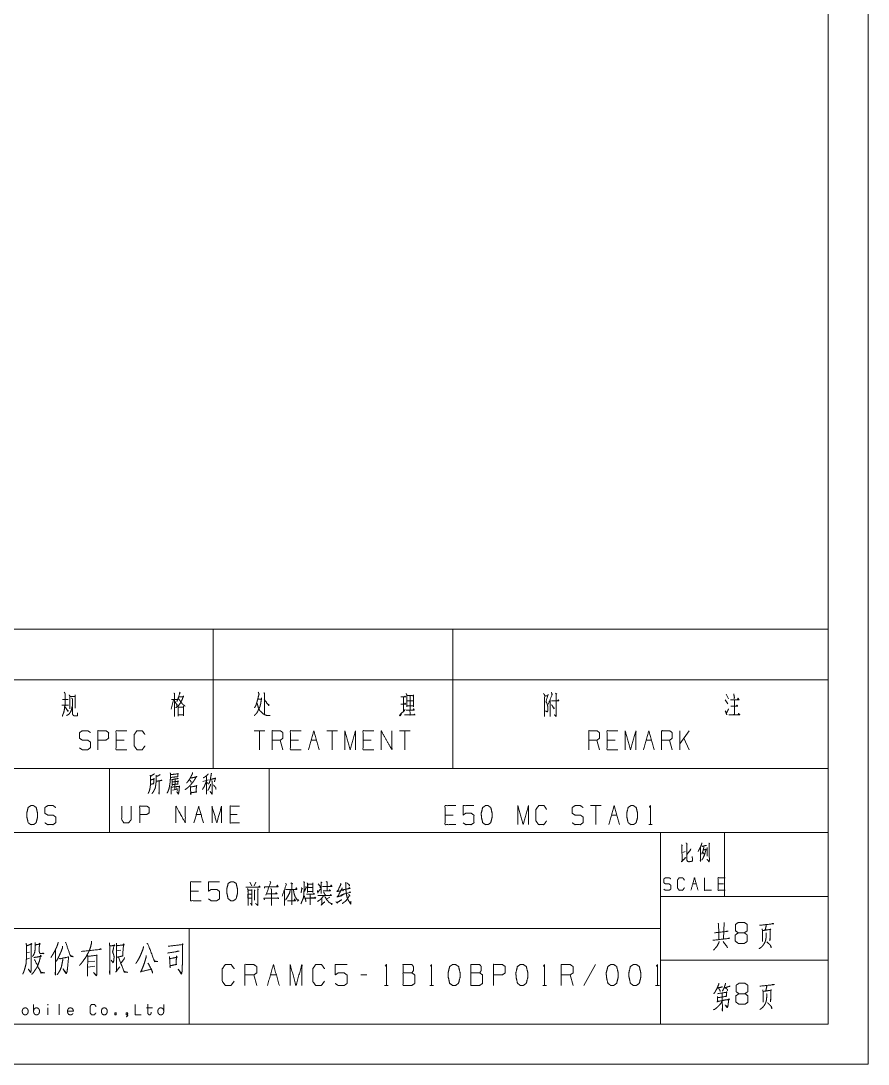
# Model space of a CAD drawing. Header units: millimetres. Extents: x 0 to 420, y 0 to 297.
# Drawn here: x 313.9 to 420, y 0 to 130.6 of the extents above; entities that cross this region are included whole.
import ezdxf

# ---------------------------------------------------------------- set-up
doc = ezdxf.new("R2010")
doc.units = ezdxf.units.MM
doc.layers.add('101', color=7, linetype='Continuous', true_color=0xffffff)

msp = doc.modelspace()

# ---------------------------------------------------------------- linework, layer by layer
at = {"layer": '101', "color": 133, "linetype": 'Continuous', "lineweight": 18}
for p, q in [((420, 0), (420, 297)), ((415, 5), (415, 292)), ((235, 37), (415, 37)), ((325, 37), (325, 29)), ((345, 37), (345, 29)), ((235, 29), (415, 29)), ((394, 29), (394, 5)), ((402, 29), (402, 21)), ((394, 21), (415, 21)), ((285, 17), (394, 17)), ((335, 17), (335, 5)), ((394, 13), (415, 13)), ((25, 5), (415, 5)), ((235, 5), (415, 5)), ((0, 0), (420, 0))]:
    msp.add_line(p, q, dxfattribs=at)
at = {"layer": '101', "color": 72, "linetype": 'Continuous', "lineweight": 18}
for p, q in [((313, 54.46), (338, 54.46)), ((338, 54.46), (368, 54.46)), ((338, 54.46), (338, 48.11)), ((368, 54.46), (415, 54.46)), ((368, 54.46), (368, 48.11)), ((415, 54.46), (415, 48.11)), ((313, 48.11), (338, 48.11)), ((338, 48.11), (368, 48.11)), ((338, 48.11), (338, 37)), ((368, 48.11), (415, 48.11)), ((368, 48.11), (368, 37)), ((415, 48.11), (415, 37)), ((320.1, 46.03), (320.7, 46.03)), ((320.7, 46.25), (320.7, 44.55)), ((361.81, 45.95), (361.81, 44.13)), ((379.52, 46.1), (379.87, 46.1)), ((380.84, 46.45), (381.02, 46.3)), ((402.21, 46.3), (402.51, 45.75)), ((319.06, 44.95), (319.87, 44.95)), ((319.15, 45.65), (319.82, 45.65)), ((333.02, 45.6), (332.74, 44.45)), ((343.6, 45.68), (344.03, 45.68)), ((362.25, 45.48), (363.03, 45.48)), ((380.17, 45.6), (380.17, 43.53)), ((402.12, 45.6), (402.42, 45.12)), ((326.85, 40.56), (325.84, 40.56)), ((344.45, 41.74), (343.11, 41.74)), ((343.78, 41.74), (343.78, 39.36)), ((346.73, 39.36), (346.39, 40.56)), ((348.67, 40.56), (347.66, 40.56)), ((350.27, 40.56), (350.94, 40.56)), ((353.56, 41.74), (352.21, 41.74)), ((352.88, 41.74), (352.88, 39.36)), ((357.77, 40.56), (356.76, 40.56)), ((362.66, 41.74), (361.32, 41.74)), ((361.99, 41.74), (361.99, 39.36)), ((386.37, 39.36), (386.04, 40.56)), ((388.31, 40.56), (387.31, 40.56)), ((392.19, 40.56), (392.87, 40.56)), ((395.48, 39.36), (395.14, 40.56)), ((397.58, 41.74), (396.41, 40.09)), ((396.41, 39.36), (396.41, 41.74)), ((397.58, 39.36), (396.91, 40.79)), ((313, 37), (338, 37)), ((338, 37), (368, 37)), ((368, 37), (415, 37)), ((333.22, 35.67), (333.2, 34.36)), ((336.72, 35.38), (337.43, 35.58)), ((332.92, 34.28), (333.47, 34.43)), ((386.58, 32.36), (385.24, 32.36)), ((385.91, 32.36), (385.91, 29.98)), ((335.89, 31.26), (336.48, 31.26)), ((341.01, 31.26), (340.12, 31.26)), ((368.03, 31.18), (367.03, 31.18)), ((387.85, 31.18), (388.52, 31.18)), ((392.53, 29.98), (392.95, 29.98)), ((396.78, 26.5), (397.1, 26.62)), ((342.57, 22.78), (342.82, 22.33)), ((343.33, 22.78), (343.12, 22.33)), ((398.04, 22.56), (398.48, 22.56)), ((401.88, 22.56), (401.21, 22.56)), ((336.16, 21.66), (335.16, 21.66)), ((346.91, 21.73), (346.91, 19.88)), ((352.59, 20.91), (352.22, 20.68)), ((342.66, 20.16), (342.83, 19.88)), ((346.17, 20.71), (346.08, 20.88)), ((348.17, 20.66), (348.08, 20.46)), ((401.97, 17.74), (401.89, 15.67)), ((323.85, 14.45), (323.66, 14.35)), ((315.02, 14.01), (314.63, 13.94)), ((315, 13.25), (314.63, 13.14)), ((326.44, 14.25), (325.93, 14.18)), ((323.17, 12.9), (322.32, 12.8)), ((322.32, 12.14), (323.17, 12.25)), ((385.88, 12.47), (384.4, 9.85)), ((343.45, 9.85), (343.08, 11.17)), ((345.17, 11.17), (345.91, 11.17)), ((357.23, 11.17), (356.49, 11.17)), ((383.06, 9.85), (382.68, 11.17)), ((359.45, 9.85), (359.92, 9.85)), ((365.11, 9.85), (365.58, 9.85)), ((379.25, 9.85), (379.72, 9.85)), ((393.39, 9.85), (393.86, 9.85)), ((315.51, 6.52), (315.51, 7.48)), ((317.3, 7.04), (317.3, 6.17)), ((318.71, 7.5), (318.71, 6.17)), ((329.66, 7.04), (330.39, 7.04))]:
    msp.add_line(p, q, dxfattribs=at)
for points, knots in [([(319.36, 46.55), (319.48, 46.35), (319.48, 45), (319.39, 44.7), (319.36, 44.38), (319.29, 44.03), (319.2, 43.83), (319.11, 43.55)], [0, 0, 0.076125, 0.513098, 0.614331, 0.720148, 0.835726, 0.906504, 1, 1]), ([(320.26, 45.83), (320.38, 45.73), (320.38, 44.85), (320.3, 44.6), (320.26, 44.38), (320.19, 44.2), (320.05, 43.95), (319.91, 43.78), (319.62, 43.63)], [0, 0, 0.062435, 0.405831, 0.509895, 0.599279, 0.673351, 0.786072, 0.874364, 1, 1]), ([(319.96, 46.25), (320.05, 46.1), (320.05, 44.5)], [0, 0, 0.098129, 1, 1]), ([(333.09, 46.45), (333.19, 46.35), (333.14, 46.43), (333.14, 43.53), (333.14, 45.65), (332.79, 45.65), (333.44, 45.65)], [0, 0, 0.023247, 0.037896, 0.500409, 0.839319, 0.895699, 1, 1]), ([(333.71, 46), (334.26, 46), (334.27, 46.1), (334.11, 45.62), (333.88, 45.18), (333.62, 44.85), (333.3, 44.6)], [0, 0, 0.220966, 0.26192, 0.463932, 0.667691, 0.836831, 1, 1]), ([(333.78, 46.58), (333.88, 46.43), (333.81, 46.45), (333.46, 45.37)], [0, 0, 0.132126, 0.186059, 1, 1]), ([(333.64, 45.78), (333.81, 45.55), (334.01, 45.25), (334.18, 45.05), (334.5, 44.8)], [0, 0, 0.21756, 0.48939, 0.692342, 1, 1]), ([(344.06, 45.85), (343.95, 45.12), (343.88, 44.9), (343.85, 44.73), (343.74, 44.55), (343.65, 44.35), (343.6, 44.2), (343.48, 44), (343.37, 43.85), (343.14, 43.63)], [0, 0, 0.296653, 0.392139, 0.46442, 0.547269, 0.635793, 0.700209, 0.795421, 0.869798, 1, 1]), ([(343.65, 46.55), (343.74, 46.33), (343.65, 46), (343.62, 45.83), (343.55, 45.6), (343.48, 45.35), (343.41, 45.12), (343.35, 44.93), (343.27, 44.77), (343.16, 44.6)], [0, 0, 0.116541, 0.278918, 0.364993, 0.478696, 0.603951, 0.71766, 0.817412, 0.901346, 1, 1]), ([(344.36, 46.53), (344.43, 46.35), (344.43, 43.83)], [0, 0, 0.06955, 1, 1]), ([(361.49, 45.98), (362.1, 45.98), (362.02, 46.08), (361.99, 45.95)], [0, 0, 0.704243, 0.847777, 1, 1]), ([(362.17, 46.38), (362.25, 46.22), (362.25, 44.73), (362.25, 44.85), (363.07, 44.85), (363.07, 44.73), (363.07, 46.22), (363.07, 46.13), (362.25, 46.13), (362.64, 46.13), (362.64, 43.73), (361.94, 43.73), (363.28, 43.73), (363.19, 43.78), (363.17, 43.83), (363.07, 43.67)], [0, 0, 0.016856, 0.162098, 0.174201, 0.252928, 0.265031, 0.410272, 0.419955, 0.498682, 0.536334, 0.76872, 0.837175, 0.967244, 0.977077, 0.982211, 1, 1]), ([(379.34, 46.38), (379.5, 46.22), (379.5, 43.53)], [0, 0, 0.074914, 1, 1]), ([(379.94, 46.33), (379.66, 45.37), (379.77, 45.2), (379.84, 45.02), (379.91, 44.68), (379.91, 44.25), (379.84, 44.1), (379.59, 44.23)], [0, 0, 0.379822, 0.458229, 0.530553, 0.667378, 0.830233, 0.893776, 1, 1]), ([(380.33, 46.53), (380.44, 46.3), (379.96, 45.08)], [0, 0, 0.159107, 1, 1]), ([(380.95, 46.35), (380.95, 43.53), (380.68, 43.75)], [0, 0, 0.890401, 1, 1]), ([(402.78, 45.62), (403.84, 45.62), (403.71, 45.83), (403.66, 45.65)], [0, 0, 0.717261, 0.876328, 1, 1]), ([(403.17, 46.35), (403.26, 45.87), (403.27, 45.98), (403.22, 45.75)], [0, 0, 0.592181, 0.716658, 1, 1]), ([(319.47, 44.7), (319.82, 44.18), (319.87, 44.23), (319.73, 44.33)], [0, 0, 0.720064, 0.802978, 1, 1]), ([(320.4, 44.7), (320.4, 43.78), (320.49, 43.65), (320.63, 43.6), (320.99, 43.6), (320.99, 43.98)], [0, 0, 0.472764, 0.551003, 0.627661, 0.808338, 1, 1]), ([(333.18, 45.43), (333.48, 44.95), (333.48, 45.02), (333.44, 44.83)], [0, 0, 0.668993, 0.75826, 1, 1]), ([(333.62, 44.8), (333.62, 43.55), (333.62, 43.73), (334.26, 43.73), (334.26, 43.6), (334.26, 44.8), (334.26, 44.68), (333.69, 44.68)], [0, 0, 0.306605, 0.34953, 0.505604, 0.536265, 0.830605, 0.861265, 1, 1]), ([(343.48, 45.2), (343.55, 45.02), (343.6, 44.83), (343.64, 44.65), (343.81, 44.3), (343.9, 44.2), (344.15, 43.95), (344.29, 43.83), (344.47, 43.73), (344.71, 43.65), (344.94, 43.65), (345.12, 43.63)], [0, 0, 0.075192, 0.15762, 0.228747, 0.384949, 0.438119, 0.578251, 0.653441, 0.734337, 0.837345, 0.928883, 1, 1]), ([(344.4, 45.65), (344.98, 44.85), (344.98, 45.08)], [0, 0, 0.814824, 1, 1]), ([(361.48, 45.05), (362.1, 45.05), (362.02, 45.2), (361.99, 45.08)], [0, 0, 0.676561, 0.857934, 1, 1]), ([(362.17, 44.3), (363.17, 44.3), (363.1, 44.48), (363.03, 44.33)], [0, 0, 0.739673, 0.878255, 1, 1]), ([(380.35, 45.48), (381.27, 45.48), (381.2, 45.62), (381.14, 45.5)], [0, 0, 0.752923, 0.888763, 1, 1]), ([(380.37, 45), (380.68, 44.48), (380.7, 44.58), (380.61, 44.6)], [0, 0, 0.760418, 0.886215, 1, 1]), ([(402.12, 44.23), (402.3, 43.73), (402.27, 43.95), (402.53, 44.48)], [0, 0, 0.39393, 0.563113, 1, 1]), ([(403.26, 45.6), (403.26, 43.75), (402.55, 43.75), (403.94, 43.75), (403.8, 43.9), (403.71, 43.75)], [0, 0, 0.426906, 0.590047, 0.912256, 0.959823, 1, 1]), ([(402.8, 44.8), (403.68, 44.8), (403.59, 44.95), (403.5, 44.83)], [0, 0, 0.729813, 0.873574, 1, 1]), ([(361.57, 43.85), (361.41, 43.6), (361.34, 43.67), (362.02, 44.38)], [0, 0, 0.214427, 0.289033, 1, 1]), ([(321.27, 39.59), (321.6, 39.36), (322.29, 39.36), (322.63, 39.61), (322.63, 40.31), (322.29, 40.56), (321.62, 40.56), (321.27, 40.79), (321.27, 41.51), (321.62, 41.74), (322.29, 41.74), (322.63, 41.51)], [0, 0, 0.068037, 0.184055, 0.25452, 0.372335, 0.4428, 0.555844, 0.626371, 0.748393, 0.81892, 0.931964, 1, 1]), ([(323.56, 39.36), (323.56, 41.74), (324.57, 41.74), (324.91, 41.51), (324.91, 40.79), (324.55, 40.56), (323.56, 40.56)], [0, 0, 0.401147, 0.571311, 0.639588, 0.762044, 0.832821, 1, 1]), ([(327.18, 39.36), (325.84, 39.36), (325.84, 41.74), (327.18, 41.74)], [0, 0, 0.26539, 0.73461, 1, 1]), ([(329.44, 39.84), (329.11, 39.36), (328.45, 39.36), (328.12, 39.84), (328.12, 41.26), (328.45, 41.74), (329.12, 41.74), (329.46, 41.26)], [0, 0, 0.114568, 0.243366, 0.357936, 0.638584, 0.753154, 0.885433, 1, 1]), ([(345.38, 39.36), (345.38, 41.74), (346.39, 41.74), (346.73, 41.51), (346.73, 40.79), (346.39, 40.56), (345.38, 40.56)], [0, 0, 0.400951, 0.571036, 0.639278, 0.761673, 0.829915, 1, 1]), ([(349, 39.36), (347.66, 39.36), (347.66, 41.74), (349, 41.74)], [0, 0, 0.26539, 0.73461, 1, 1]), ([(349.94, 39.36), (350.61, 41.74), (351.28, 39.36)], [0, 0, 0.499999, 1, 1]), ([(354.49, 39.36), (354.49, 41.74), (355.16, 39.36), (355.83, 41.74), (355.83, 39.36)], [0, 0, 0.245192, 0.500001, 0.754808, 1, 1]), ([(358.11, 39.36), (356.76, 39.36), (356.76, 41.74), (358.11, 41.74)], [0, 0, 0.26539, 0.73461, 1, 1]), ([(359.04, 39.36), (359.04, 41.74), (360.38, 39.36), (360.38, 41.74)], [0, 0, 0.317574, 0.682426, 1, 1]), ([(385.03, 39.36), (385.03, 41.74), (386.04, 41.74), (386.37, 41.51), (386.37, 40.79), (386.04, 40.56), (385.03, 40.56)], [0, 0, 0.400952, 0.571031, 0.639278, 0.761674, 0.829922, 1, 1]), ([(388.65, 39.36), (387.31, 39.36), (387.31, 41.74), (388.65, 41.74)], [0, 0, 0.26539, 0.73461, 1, 1]), ([(389.58, 39.36), (389.58, 41.74), (390.25, 39.36), (390.93, 41.74), (390.93, 39.36)], [0, 0, 0.245192, 0.499999, 0.754808, 1, 1]), ([(394.14, 39.36), (394.14, 41.74), (395.14, 41.74), (395.48, 41.51), (395.48, 40.79), (395.14, 40.56), (394.14, 40.56)], [0, 0, 0.400951, 0.571036, 0.639278, 0.761673, 0.829915, 1, 1]), ([(330.63, 36.35), (330.57, 36.31), (330.14, 36.02), (330.11, 36.2), (330.16, 36.02), (330.16, 35.45), (330.14, 35.09), (330.13, 34.85), (330.1, 34.61), (330.05, 34.39), (329.99, 34.16), (329.91, 34.01), (329.85, 33.88)], [0, 0, 0.024363, 0.186803, 0.243942, 0.302154, 0.485024, 0.597668, 0.675195, 0.753199, 0.825098, 0.89819, 0.953346, 1, 1]), ([(330.19, 35.03), (330.22, 35.05), (330.58, 35.11), (330.54, 35.09), (330.58, 35.78), (330.61, 35.69), (330.18, 35.58)], [0, 0, 0.022681, 0.239273, 0.269981, 0.676983, 0.732557, 1, 1]), ([(331.36, 36.26), (331.11, 36.09), (330.88, 36.02), (330.85, 36.2), (330.88, 35.93), (330.86, 35.67), (330.85, 35.38), (330.83, 35.14), (330.8, 34.92), (330.77, 34.67), (330.72, 34.5), (330.64, 34.36), (330.57, 34.21), (330.49, 34.08), (330.41, 33.97), (330.33, 33.88)], [0, 0, 0.096319, 0.172937, 0.229415, 0.313416, 0.396985, 0.487495, 0.564125, 0.634336, 0.711437, 0.768975, 0.817388, 0.871906, 0.920319, 0.962889, 1, 1]), ([(330.86, 35.4), (331.57, 35.53), (331.52, 35.56), (331.44, 35.51)], [0, 0, 0.834819, 0.895271, 1, 1]), ([(331.22, 35.45), (331.22, 33.81), (331.21, 33.92), (331.22, 34.1)], [0, 0, 0.849783, 0.907772, 1, 1]), ([(332.63, 36.46), (332.64, 36.26), (332.64, 35.91), (332.63, 35.58), (332.61, 35.36), (332.58, 35.07), (332.53, 34.83), (332.49, 34.56), (332.42, 34.36), (332.35, 34.16), (332.22, 33.92)], [0, 0, 0.076503, 0.212087, 0.33934, 0.424292, 0.535105, 0.630037, 0.733301, 0.813245, 0.895183, 1, 1]), ([(332.67, 36.24), (333.64, 36.35), (333.59, 36.39), (333.55, 36), (333.63, 36), (332.66, 35.89)], [0, 0, 0.39108, 0.416924, 0.577585, 0.60892, 1, 1]), ([(333.63, 35.8), (333.58, 35.75), (333.19, 35.69), (332.97, 35.64), (332.77, 35.6)], [0, 0, 0.07226, 0.516589, 0.766867, 1, 1]), ([(332.85, 35.49), (332.86, 35.34), (332.89, 34.89), (332.88, 35), (333.61, 35.07), (333.55, 35.07), (333.59, 35.47), (333.63, 35.4), (332.86, 35.34)], [0, 0, 0.056492, 0.217482, 0.258029, 0.525926, 0.548635, 0.694164, 0.720796, 1, 1]), ([(335.2, 35.84), (335.25, 35.82), (335.95, 35.98), (335.9, 36.02), (335.78, 35.8), (335.64, 35.56), (335.5, 35.36), (335.34, 35.16), (335.17, 34.96), (334.98, 34.76), (334.78, 34.58), (334.62, 34.47), (334.5, 34.36)], [0, 0, 0.017093, 0.254607, 0.275864, 0.359629, 0.452278, 0.53264, 0.616084, 0.70281, 0.792986, 0.881828, 0.944963, 1, 1]), ([(335.42, 36.53), (335.4, 36.37), (335.22, 36.02), (335.11, 35.8), (334.98, 35.6), (334.83, 35.38), (334.67, 35.22)], [0, 0, 0.101774, 0.363754, 0.525154, 0.678922, 0.85608, 1, 1]), ([(335.03, 35.6), (335.06, 35.58), (335.23, 35.38), (335.25, 35.27), (335.19, 35.42)], [0, 0, 0.066028, 0.519581, 0.712132, 1, 1]), ([(337.15, 35.47), (337.06, 35.18), (336.95, 34.94), (336.86, 34.69), (336.76, 34.56), (336.65, 34.39)], [0, 0, 0.251918, 0.474135, 0.691326, 0.826694, 1, 1]), ([(337.37, 36.35), (337.34, 36.26), (337.14, 36.09), (336.92, 35.93), (336.73, 35.84)], [0, 0, 0.111856, 0.433088, 0.752703, 1, 1]), ([(337.15, 36.02), (337.17, 34.28), (337.18, 33.79), (337.15, 33.88), (337.17, 34.08)], [0, 0, 0.691283, 0.883884, 0.921006, 1, 1]), ([(337.17, 35.31), (337.37, 35.14), (337.42, 35.05)], [0, 0, 0.729109, 1, 1]), ([(337.78, 36.44), (337.76, 36.33), (337.68, 35.87), (337.62, 35.56), (337.51, 35.18)], [0, 0, 0.086565, 0.451629, 0.696477, 1, 1]), ([(337.81, 35.49), (337.89, 35.38), (337.85, 35.4), (337.87, 34.23), (337.87, 33.94), (337.85, 33.79), (337.61, 34.14), (337.85, 33.83)], [0, 0, 0.051678, 0.066298, 0.513635, 0.623349, 0.682727, 0.848098, 1, 1]), ([(337.65, 35.64), (338.35, 35.8), (338.29, 35.82), (338.15, 35.34)], [0, 0, 0.557066, 0.608364, 1, 1]), ([(332.72, 34.85), (332.74, 34.65), (332.75, 34.14), (332.74, 33.81), (332.72, 33.9), (332.75, 34.12)], [0, 0, 0.147471, 0.523364, 0.768667, 0.835021, 1, 1]), ([(332.75, 34.67), (333.81, 34.78), (333.78, 34.85), (333.77, 34.74), (333.72, 34.23), (333.7, 34.03), (333.64, 33.81), (333.44, 34.1), (333.66, 33.88)], [0, 0, 0.374083, 0.399749, 0.43883, 0.61759, 0.687458, 0.767887, 0.891105, 1, 1]), ([(333.42, 34.56), (333.49, 34.39), (333.52, 34.25)], [0, 0, 0.579215, 1, 1]), ([(335.11, 34.81), (335.14, 34.74), (335.17, 34.19), (335.19, 34.12), (335.19, 33.72), (335.17, 33.9), (335.17, 33.97), (335.94, 34.08), (335.84, 34.08), (335.92, 34.89), (335.95, 34.85), (335.9, 34.83), (335.15, 34.69)], [0, 0, 0.018828, 0.160986, 0.178485, 0.280676, 0.326272, 0.343303, 0.542024, 0.566111, 0.777126, 0.791033, 0.804348, 1, 1]), ([(337.67, 35.03), (337.65, 34.92), (337.48, 34.52), (337.31, 34.25)], [0, 0, 0.129619, 0.632946, 1, 1]), ([(338.03, 34.96), (338.31, 34.61), (338.35, 34.43)], [0, 0, 0.711821, 1, 1]), ([(315.5, 29.98), (315.84, 30.23), (316.01, 30.93), (316.01, 31.41), (315.84, 32.13), (315.5, 32.36), (315.16, 32.36), (314.83, 32.13), (314.65, 31.41), (314.67, 30.93), (314.83, 30.23), (315.16, 29.98), (315.5, 29.98)], [0, 0, 0.067527, 0.183973, 0.260585, 0.380944, 0.446143, 0.500306, 0.565505, 0.685865, 0.76253, 0.87831, 0.945837, 1, 1]), ([(316.93, 30.21), (317.26, 29.98), (317.95, 29.98), (318.29, 30.23), (318.29, 30.93), (317.95, 31.18), (317.28, 31.18), (316.93, 31.41), (316.93, 32.13), (317.28, 32.36), (317.95, 32.36), (318.29, 32.13)], [0, 0, 0.068034, 0.184053, 0.254519, 0.372335, 0.442801, 0.555845, 0.62637, 0.748394, 0.818919, 0.931963, 1, 1]), ([(326.54, 32.3), (326.54, 30.62), (326.82, 30.2), (327.41, 30.2), (327.73, 30.62), (327.73, 32.3)], [0, 0, 0.337151, 0.438599, 0.557782, 0.662849, 1, 1]), ([(328.8, 30.2), (328.8, 32.3), (329.69, 32.3), (329.99, 32.1), (329.99, 31.46), (329.68, 31.26), (328.8, 31.26)], [0, 0, 0.401145, 0.571312, 0.639588, 0.762043, 0.832818, 1, 1]), ([(333.33, 30.2), (333.33, 32.3), (334.51, 30.2), (334.51, 32.3)], [0, 0, 0.317574, 0.682426, 1, 1]), ([(337.85, 30.2), (337.85, 32.3), (338.45, 30.2), (339.04, 32.3), (339.04, 30.2)], [0, 0, 0.245192, 0.5, 0.754808, 1, 1]), ([(341.3, 30.2), (340.12, 30.2), (340.12, 32.3), (341.3, 32.3)], [0, 0, 0.265389, 0.734611, 1, 1]), ([(368.37, 29.98), (367.03, 29.98), (367.03, 32.36), (368.37, 32.36)], [0, 0, 0.26539, 0.73461, 1, 1]), ([(369.29, 30.21), (369.62, 29.98), (370.31, 29.98), (370.65, 30.21), (370.65, 31.16), (370.31, 31.41), (369.62, 31.41), (369.29, 31.18), (369.29, 32.36), (370.65, 32.36)], [0, 0, 0.062227, 0.168343, 0.23057, 0.376816, 0.441265, 0.547381, 0.609609, 0.790491, 1, 1]), ([(372.41, 29.98), (372.75, 30.23), (372.92, 30.93), (372.92, 31.41), (372.75, 32.13), (372.41, 32.36), (372.08, 32.36), (371.74, 32.13), (371.56, 31.41), (371.58, 30.93), (371.74, 30.23), (372.08, 29.98), (372.41, 29.98)], [0, 0, 0.067525, 0.183972, 0.260585, 0.380946, 0.446143, 0.500306, 0.565503, 0.685864, 0.76253, 0.878312, 0.945837, 1, 1]), ([(376.13, 29.98), (376.13, 32.36), (376.8, 29.98), (377.48, 32.36), (377.48, 29.98)], [0, 0, 0.245192, 0.499999, 0.754808, 1, 1]), ([(379.74, 30.46), (379.4, 29.98), (378.75, 29.98), (378.41, 30.46), (378.41, 31.88), (378.75, 32.36), (379.42, 32.36), (379.75, 31.88)], [0, 0, 0.114568, 0.243367, 0.357934, 0.638584, 0.753152, 0.885428, 1, 1]), ([(382.95, 30.21), (383.28, 29.98), (383.97, 29.98), (384.31, 30.23), (384.31, 30.93), (383.97, 31.18), (383.3, 31.18), (382.95, 31.41), (382.95, 32.13), (383.3, 32.36), (383.97, 32.36), (384.31, 32.13)], [0, 0, 0.068033, 0.184058, 0.25452, 0.372335, 0.442797, 0.555844, 0.626371, 0.748393, 0.81892, 0.931967, 1, 1]), ([(387.52, 29.98), (388.19, 32.36), (388.86, 29.98)], [0, 0, 0.499999, 1, 1]), ([(390.62, 29.98), (390.96, 30.23), (391.14, 30.93), (391.14, 31.41), (390.96, 32.13), (390.62, 32.36), (390.29, 32.36), (389.95, 32.13), (389.77, 31.41), (389.79, 30.93), (389.95, 30.23), (390.29, 29.98), (390.62, 29.98)], [0, 0, 0.067524, 0.183971, 0.260583, 0.380943, 0.446139, 0.500302, 0.565504, 0.685863, 0.762528, 0.878307, 0.945837, 1, 1]), ([(392.6, 32.16), (392.74, 32.36), (392.74, 29.98)], [0, 0, 0.093495, 1, 1]), ([(396.62, 27.47), (396.76, 27.35), (396.68, 27.39), (396.71, 25.4), (396.62, 25.32), (397.17, 25.88)], [0, 0, 0.060255, 0.090729, 0.71461, 0.752496, 1, 1]), ([(397.22, 27.7), (397.34, 27.55), (397.29, 27.59), (397.29, 26.72), (397.29, 26.04), (397.29, 25.94), (397.31, 25.54), (397.35, 25.44), (397.41, 25.38), (397.54, 25.34), (397.8, 25.36), (397.99, 25.42), (398.01, 25.44), (397.98, 25.98)], [0, 0, 0.050887, 0.067371, 0.30486, 0.491459, 0.519732, 0.627242, 0.657953, 0.681265, 0.71898, 0.791172, 0.845841, 0.852765, 1, 1]), ([(399.18, 27.7), (399.16, 27.59), (398.99, 27.14), (398.84, 26.87), (398.72, 26.62)], [0, 0, 0.089072, 0.504979, 0.766001, 1, 1]), ([(400.07, 27.68), (400.13, 27.59), (400.1, 27.57), (400.12, 25.52), (400.12, 25.5), (400.1, 25.38), (400.07, 25.34), (399.84, 25.65), (400.07, 25.36), (400.1, 25.44)], [0, 0, 0.031372, 0.042462, 0.676473, 0.682877, 0.721567, 0.737252, 0.857566, 0.97283, 1, 1]), ([(397.29, 26.23), (397.72, 26.77), (397.79, 26.95)], [0, 0, 0.77398, 1, 1]), ([(399.02, 27.14), (399, 25.38), (398.99, 25.5), (398.99, 25.52), (399, 25.71)], [0, 0, 0.841012, 0.900786, 0.910681, 1, 1]), ([(399.43, 27.22), (399.44, 27.18), (399.37, 26.89), (399.3, 26.62), (399.22, 26.43), (399.16, 26.29)], [0, 0, 0.044891, 0.350478, 0.63559, 0.840224, 1, 1]), ([(399.43, 26.83), (399.72, 26.89), (399.69, 26.95), (399.66, 26.72), (399.6, 26.52), (399.57, 26.35), (399.52, 26.19), (399.44, 26.04), (399.37, 25.88), (399.3, 25.75), (399.22, 25.61), (399.16, 25.54)], [0, 0, 0.158182, 0.194476, 0.315843, 0.429568, 0.518472, 0.611327, 0.697145, 0.792857, 0.869066, 0.954883, 1, 1]), ([(399.19, 27.28), (399.22, 27.26), (399.25, 27.26), (399.76, 27.39), (399.72, 27.39), (399.65, 27.35)], [0, 0, 0.049781, 0.090425, 0.822292, 0.883256, 1, 1]), ([(399.28, 26.52), (399.41, 26.39), (399.44, 26.29)], [0, 0, 0.6273, 1, 1]), ([(399.85, 27.12), (399.88, 27.08), (399.85, 27.06), (399.85, 26.06), (399.84, 26.17), (399.85, 26.29)], [0, 0, 0.038712, 0.066084, 0.824707, 0.904517, 1, 1]), ([(336.5, 20.46), (335.16, 20.46), (335.16, 22.83), (336.5, 22.83)], [0, 0, 0.26539, 0.73461, 1, 1]), ([(337.42, 20.68), (337.75, 20.46), (338.44, 20.46), (338.78, 20.68), (338.78, 21.63), (338.44, 21.88), (337.75, 21.88), (337.42, 21.66), (337.42, 22.83), (338.78, 22.83)], [0, 0, 0.062229, 0.168343, 0.230572, 0.376815, 0.441266, 0.54738, 0.609609, 0.790489, 1, 1]), ([(340.54, 20.46), (340.88, 20.71), (341.05, 21.41), (341.05, 21.88), (340.88, 22.61), (340.54, 22.83), (340.2, 22.83), (339.87, 22.61), (339.69, 21.88), (339.71, 21.41), (339.87, 20.71), (340.2, 20.46), (340.54, 20.46)], [0, 0, 0.067527, 0.183973, 0.260585, 0.380944, 0.446144, 0.500307, 0.565506, 0.685865, 0.76253, 0.87831, 0.945837, 1, 1]), ([(342.07, 22.16), (343.86, 22.16), (343.81, 22.31), (343.68, 22.18)], [0, 0, 0.842008, 0.917048, 1, 1]), ([(344.44, 22.01), (344.42, 22.21), (346.12, 22.21), (346.03, 22.41), (345.94, 22.23)], [0, 0, 0.086831, 0.820651, 0.915216, 1, 1]), ([(345.11, 22.88), (345.2, 22.76), (344.6, 21.16)], [0, 0, 0.082204, 1, 1]), ([(347.05, 22.63), (347.16, 22.53), (346.63, 21.01)], [0, 0, 0.082801, 1, 1]), ([(347.74, 22.68), (347.95, 22.58), (347.86, 22.56), (347.86, 19.93)], [0, 0, 0.079448, 0.110558, 1, 1]), ([(349.33, 22.86), (349.45, 22.68), (349.4, 22.76), (349.35, 21.18), (349.28, 20.78), (349.12, 20.41), (348.99, 20.08)], [0, 0, 0.070424, 0.100599, 0.618413, 0.751884, 0.885732, 1, 1]), ([(349.58, 22.23), (349.7, 22.11), (349.66, 22.16), (349.43, 21.63)], [0, 0, 0.217088, 0.292665, 1, 1]), ([(349.77, 22.71), (349.82, 22.56), (349.82, 21.51), (349.82, 21.61), (350.49, 21.61), (350.49, 21.51), (350.49, 22.71), (350.49, 22.53), (349.84, 22.53), (349.84, 22.11), (350.48, 22.11)], [0, 0, 0.030768, 0.233822, 0.253161, 0.383044, 0.402382, 0.634444, 0.668287, 0.794756, 0.876945, 1, 1]), ([(351.13, 22.58), (351.43, 22.21), (351.43, 22.28), (351.39, 22.08)], [0, 0, 0.633431, 0.732291, 1, 1]), ([(351.5, 22.81), (351.62, 22.71), (351.53, 22.78), (351.53, 21.36)], [0, 0, 0.093583, 0.161771, 1, 1]), ([(351.68, 22.23), (352.88, 22.23), (352.77, 22.41), (352.68, 22.31)], [0, 0, 0.780465, 0.913336, 1, 1]), ([(352.13, 22.86), (352.33, 22.76), (352.26, 22.78), (352.26, 21.71), (351.78, 21.71), (352.7, 21.71), (352.59, 21.83), (352.51, 21.68)], [0, 0, 0.070459, 0.094624, 0.441059, 0.594858, 0.891064, 0.943899, 1, 1]), ([(353.92, 22.63), (354.04, 22.51), (354, 22.53), (353.58, 21.68), (353.46, 21.61), (353.99, 21.68), (354.16, 22.08), (353.62, 21.01), (353.46, 20.93), (354.13, 21.11), (354.04, 21.18), (353.99, 21.11)], [0, 0, 0.038473, 0.047945, 0.255777, 0.287424, 0.404584, 0.500256, 0.764227, 0.802704, 0.954547, 0.979908, 1, 1]), ([(354.54, 22.71), (354.69, 22.68), (354.62, 22.71), (354.61, 21.96), (354.64, 21.48), (354.75, 20.93), (354.91, 20.53), (355.24, 20.01), (355.24, 20.41)], [0, 0, 0.046311, 0.067881, 0.283686, 0.420703, 0.581831, 0.705661, 0.884935, 1, 1]), ([(354.78, 22.66), (355.07, 22.41), (355.07, 22.43), (355.03, 22.28)], [0, 0, 0.678195, 0.723114, 1, 1]), ([(394.41, 21.91), (394.63, 21.76), (395.09, 21.76), (395.31, 21.93), (395.31, 22.39), (395.09, 22.56), (394.64, 22.56), (394.41, 22.71), (394.41, 23.19), (394.64, 23.34), (395.09, 23.34), (395.31, 23.19)], [0, 0, 0.068029, 0.184052, 0.254519, 0.372336, 0.442804, 0.555843, 0.62637, 0.748396, 0.818923, 0.931962, 1, 1]), ([(397, 22.08), (396.77, 21.76), (396.34, 21.76), (396.12, 22.08), (396.12, 23.02), (396.34, 23.34), (396.78, 23.34), (397.01, 23.02)], [0, 0, 0.114571, 0.243364, 0.357935, 0.638587, 0.753157, 0.885429, 1, 1]), ([(397.81, 21.76), (398.26, 23.34), (398.7, 21.76)], [0, 0, 0.499998, 1, 1]), ([(399.51, 23.34), (399.51, 21.76), (400.4, 21.76)], [0, 0, 0.638737, 1, 1]), ([(402.1, 21.76), (401.21, 21.76), (401.21, 23.34), (402.1, 23.34)], [0, 0, 0.265388, 0.734612, 1, 1]), ([(342.29, 21.98), (342.36, 21.81), (342.36, 19.86), (342.36, 21.76), (342.83, 21.76), (342.83, 21.88), (342.83, 19.88), (342.83, 21.26), (342.34, 21.26), (342.34, 20.78), (342.82, 20.78)], [0, 0, 0.019946, 0.226009, 0.42679, 0.477219, 0.490429, 0.701776, 0.847078, 0.899375, 0.94957, 1, 1]), ([(343.17, 21.81), (343.26, 21.73), (343.19, 21.76), (343.19, 20.51)], [0, 0, 0.080448, 0.132501, 1, 1]), ([(343.56, 21.96), (343.68, 21.86), (343.59, 21.93), (343.59, 19.86), (343.31, 20.11)], [0, 0, 0.05833, 0.100831, 0.86161, 1, 1]), ([(344.67, 21.33), (345.98, 21.33), (345.89, 21.48), (345.8, 21.33)], [0, 0, 0.789754, 0.894874, 1, 1]), ([(345.22, 21.98), (345.31, 21.86), (345.31, 19.88)], [0, 0, 0.071939, 1, 1]), ([(347.07, 21.88), (348.48, 21.88), (348.41, 22.06), (348.31, 21.93)], [0, 0, 0.800378, 0.907218, 1, 1]), ([(347.65, 21.83), (347.56, 21.41), (347.33, 20.98), (347.07, 20.56)], [0, 0, 0.306101, 0.646783, 1, 1]), ([(348.04, 21.86), (348.11, 21.41), (348.25, 20.98), (348.5, 20.58), (348.66, 20.53), (348.71, 20.56), (348.57, 20.41)], [0, 0, 0.25232, 0.500427, 0.760957, 0.853324, 0.885804, 1, 1]), ([(349.03, 22.06), (349.17, 21.96), (349.1, 22.01), (349.01, 21.46)], [0, 0, 0.212038, 0.318078, 1, 1]), ([(349.4, 21.03), (349.61, 20.46), (349.61, 20.56), (349.58, 20.31)], [0, 0, 0.634861, 0.738451, 1, 1]), ([(349.61, 20.78), (350.83, 20.78), (350.74, 20.91), (350.65, 20.81), (350.16, 20.81), (350.16, 21.28), (350.16, 19.96)], [0, 0, 0.320854, 0.361125, 0.396238, 0.526439, 0.651407, 1, 1]), ([(349.7, 21.26), (350.69, 21.26), (350.6, 21.38), (350.51, 21.28)], [0, 0, 0.775504, 0.895453, 1, 1]), ([(351.04, 21.73), (351.11, 21.41), (351.09, 21.51), (351.46, 21.96)], [0, 0, 0.326879, 0.426687, 1, 1]), ([(351.8, 21.03), (351.52, 20.71), (351.37, 20.56), (351.04, 20.36)], [0, 0, 0.419165, 0.619718, 1, 1]), ([(351.09, 21.11), (352.81, 21.11), (352.72, 21.23), (352.63, 21.13)], [0, 0, 0.856798, 0.933304, 1, 1]), ([(351.83, 21.53), (351.98, 21.23), (352.01, 21.28), (352.01, 21.13)], [0, 0, 0.610905, 0.723696, 1, 1]), ([(351.98, 20.98), (352.22, 20.58), (352.52, 20.23), (352.88, 20.06), (352.95, 20.08), (352.81, 19.96)], [0, 0, 0.295862, 0.586013, 0.834128, 0.881293, 1, 1]), ([(354.31, 21.26), (354.22, 21.16), (354.15, 21.23), (355.19, 21.51), (355.12, 21.58), (355.03, 21.46)], [0, 0, 0.084945, 0.150543, 0.836962, 0.902577, 1, 1]), ([(354.99, 21.26), (355.12, 21.03), (355.07, 21.13), (354.89, 20.83), (354.61, 20.43), (354.45, 20.31), (354.15, 20.11)], [0, 0, 0.144958, 0.208854, 0.405442, 0.682001, 0.796222, 1, 1]), ([(354.32, 21.83), (354.25, 21.71), (354.2, 21.81), (355.14, 22.01), (355.05, 22.11), (354.98, 21.96)], [0, 0, 0.094853, 0.169619, 0.80232, 0.890473, 1, 1]), ([(344.42, 20.56), (344.35, 20.76), (346.19, 20.76), (346.08, 20.81)], [0, 0, 0.097863, 0.945905, 1, 1]), ([(347.3, 20.46), (348.29, 20.46), (348.17, 20.68)], [0, 0, 0.794018, 1, 1]), ([(351.6, 20.78), (351.6, 20.06), (351.5, 19.88), (351.98, 20.33)], [0, 0, 0.45726, 0.586315, 1, 1]), ([(353.37, 20.31), (353.55, 20.16), (353.47, 20.21), (354.11, 20.58)], [0, 0, 0.219308, 0.301227, 1, 1]), ([(401.23, 17.66), (401.28, 17.49), (401.3, 15.61)], [0, 0, 0.085573, 1, 1]), ([(403.74, 16.44), (403.39, 16.69), (403.39, 17.49), (403.74, 17.74), (404.5, 17.74), (404.87, 17.49), (404.87, 16.69), (404.5, 16.44), (403.74, 16.44), (403.37, 16.17), (403.37, 15.39), (403.74, 15.12), (404.5, 15.12), (404.87, 15.37), (404.87, 16.17), (404.5, 16.44)], [0, 0, 0.047573, 0.136085, 0.183658, 0.267814, 0.317165, 0.405677, 0.455028, 0.539184, 0.590296, 0.675756, 0.726869, 0.811025, 0.860375, 0.948888, 1, 1]), ([(406.38, 17.38), (408.17, 17.57), (408.09, 17.6), (407.9, 17.57)], [0, 0, 0.865802, 0.9055, 1, 1]), ([(407.2, 17.46), (407.23, 17.3), (407.1, 16.77)], [0, 0, 0.238946, 1, 1]), ([(400.54, 15.5), (402.67, 15.75), (402.57, 15.78), (402.46, 15.72)], [0, 0, 0.902695, 0.945436, 1, 1]), ([(400.78, 16.44), (402.46, 16.63), (402.4, 16.66), (402.26, 16.63)], [0, 0, 0.892215, 0.926398, 1, 1]), ([(407.22, 16.44), (407.25, 16.28), (407.23, 16.22), (407.22, 15.83), (407.16, 15.5), (407.1, 15.31), (407, 15.12), (406.88, 14.92), (406.69, 14.7), (406.49, 14.54), (406.34, 14.45)], [0, 0, 0.073227, 0.098425, 0.264944, 0.409701, 0.496587, 0.589742, 0.686971, 0.813796, 0.923947, 1, 1]), ([(406.73, 16.94), (406.77, 16.72), (406.79, 16.14), (406.79, 15.37), (406.77, 15.48), (406.77, 15.67)], [0, 0, 0.119123, 0.427225, 0.837795, 0.897357, 1, 1]), ([(406.77, 16.72), (407.82, 16.88), (407.76, 16.94), (407.74, 16.47), (407.74, 15.97), (407.72, 15.67), (407.7, 15.42), (407.68, 15.53), (407.72, 15.78)], [0, 0, 0.351973, 0.378523, 0.533486, 0.697421, 0.797811, 0.880032, 0.917026, 1, 1]), ([(314.59, 15.14), (314.61, 14.87), (314.63, 14.01), (314.61, 13.18), (314.56, 12.52), (314.41, 11.94), (314.27, 11.52), (314.15, 11.28)], [0, 0, 0.070329, 0.28934, 0.499598, 0.66644, 0.819873, 0.931329, 1, 1]), ([(314.66, 14.83), (315.29, 15.04), (315.2, 15.11), (315.2, 11.76), (315.17, 11.52), (315.15, 11.45), (314.85, 11.9), (315.15, 11.52)], [0, 0, 0.122094, 0.143965, 0.756447, 0.800872, 0.814266, 0.912285, 1, 1]), ([(315.71, 15.21), (315.73, 14.87), (315.71, 14.42), (315.66, 14.04), (315.56, 13.76), (315.44, 13.56), (315.37, 13.49)], [0, 0, 0.190955, 0.438946, 0.650198, 0.811822, 0.94447, 1, 1]), ([(315.76, 14.94), (316.34, 15.04), (316.27, 15.14), (316.22, 14.63), (316.22, 14.18), (316.24, 13.94), (316.37, 13.83), (316.81, 13.83), (316.71, 13.9), (316.54, 13.83)], [0, 0, 0.209703, 0.254415, 0.437769, 0.595975, 0.681595, 0.738019, 0.892888, 0.935041, 1, 1]), ([(318.59, 15.28), (318.56, 15.11), (318.39, 14.63), (318.22, 14.28), (318, 13.87), (317.83, 13.59), (317.68, 13.35)], [0, 0, 0.081145, 0.319756, 0.499049, 0.717311, 0.868474, 1, 1]), ([(319.12, 14.76), (319.15, 14.63), (318.93, 14.04), (318.83, 13.83), (318.68, 13.49), (318.54, 13.18), (318.34, 12.87)], [0, 0, 0.067376, 0.36846, 0.478481, 0.658656, 0.823687, 1, 1]), ([(319.49, 15.25), (319.56, 15.18), (320.12, 13.52), (320.46, 13.45), (320.15, 13.59), (320.05, 13.73)], [0, 0, 0.037082, 0.681737, 0.810185, 0.937687, 1, 1]), ([(322.78, 15.39), (322.78, 15.21), (322.63, 14.63), (322.49, 14.21), (322.34, 13.94), (322.07, 13.42), (321.68, 12.87), (321.41, 12.52), (321.24, 12.35)], [0, 0, 0.049752, 0.224095, 0.350741, 0.440842, 0.608969, 0.803946, 0.929998, 1, 1]), ([(321.46, 14.11), (324, 14.38), (323.85, 14.45)], [0, 0, 0.940373, 1, 1]), ([(325, 15.18), (325.05, 14.76), (325.05, 11.25), (325.02, 11.52), (325.05, 11.83)], [0, 0, 0.092137, 0.86992, 0.931161, 1, 1]), ([(325.07, 14.8), (325.68, 14.87), (325.61, 14.94), (325.41, 14.07), (325.41, 14.01), (325.46, 13.9), (325.53, 13.73), (325.58, 13.49), (325.58, 13.28), (325.56, 13.04), (325.53, 12.87), (325.46, 12.69), (325.24, 13), (325.46, 12.73)], [0, 0, 0.163216, 0.189965, 0.42515, 0.443501, 0.473931, 0.523766, 0.589292, 0.644345, 0.7089, 0.755234, 0.805069, 0.906205, 1, 1]), ([(325.88, 15.14), (325.9, 14.83), (325.9, 11.66), (325.8, 11.52), (326.29, 12.18)], [0, 0, 0.069653, 0.779472, 0.817267, 1, 1]), ([(325.93, 14.83), (326.88, 14.94), (326.78, 15.04), (326.66, 13.56), (326.73, 13.56), (325.95, 13.38)], [0, 0, 0.276542, 0.317649, 0.747834, 0.768982, 1, 1]), ([(329.27, 14.73), (329.24, 14.49), (328.97, 13.8), (328.73, 13.28), (328.49, 12.87), (328.31, 12.59)], [0, 0, 0.102841, 0.416511, 0.658903, 0.86249, 1, 1]), ([(329.7, 15.11), (329.83, 15.04), (330.66, 12.83), (331.05, 12.83), (330.68, 12.9), (330.53, 13.14)], [0, 0, 0.039541, 0.705114, 0.815247, 0.920312, 1, 1]), ([(332.34, 14.76), (334.22, 14.97), (334.17, 15.07), (334.14, 14.56), (334.14, 12.63), (334.12, 11.87), (334.09, 11.52), (334.05, 11.35), (334.02, 11.28), (333.61, 11.9), (334.02, 11.38)], [0, 0, 0.261649, 0.277493, 0.349233, 0.616764, 0.72192, 0.769813, 0.794637, 0.804771, 0.908172, 1, 1]), ([(401.34, 15.34), (401.28, 15.14), (401.05, 14.73), (400.86, 14.51), (400.64, 14.26)], [0, 0, 0.15523, 0.52098, 0.747563, 1, 1]), ([(401.85, 15.34), (402.3, 14.76), (402.4, 14.54)], [0, 0, 0.752273, 1, 1]), ([(407.31, 15.31), (407.59, 15.06), (407.74, 14.9), (407.82, 14.79), (407.88, 14.56), (407.76, 14.84)], [0, 0, 0.292983, 0.473565, 0.58085, 0.762106, 1, 1]), ([(315.54, 13.35), (316.46, 13.49), (316.39, 13.63), (316.32, 13.25), (316.22, 12.83), (316.12, 12.59), (316.02, 12.31), (315.88, 12.04), (315.68, 11.76), (315.54, 11.52), (315.39, 11.35), (315.27, 11.25)], [0, 0, 0.248088, 0.28944, 0.391759, 0.504363, 0.573317, 0.650816, 0.73352, 0.823008, 0.897766, 0.957654, 1, 1]), ([(315.59, 13.04), (315.66, 13.04), (316.44, 11.42), (316.93, 11.42), (316.44, 11.49), (316.15, 12.04)], [0, 0, 0.021039, 0.538448, 0.678706, 0.82036, 1, 1]), ([(318.27, 14.25), (318.24, 11.14), (318.22, 11.42), (318.27, 11.69)], [0, 0, 0.847819, 0.923473, 1, 1]), ([(319.15, 13.18), (319.17, 13.04), (319, 12.18), (318.8, 11.69), (318.63, 11.42), (318.46, 11.18)], [0, 0, 0.064861, 0.471802, 0.712904, 0.863112, 1, 1]), ([(318.76, 13.25), (318.83, 13.18), (318.88, 13.21), (319.9, 13.42), (319.76, 12.07), (319.71, 11.59), (319.63, 11.38), (319.59, 11.31), (319.19, 11.94), (319.61, 11.38)], [0, 0, 0.021075, 0.033595, 0.252602, 0.536206, 0.63793, 0.683936, 0.701643, 0.855333, 1, 1]), ([(322.24, 13.63), (322.29, 13.49), (322.27, 11.21), (322.27, 11), (322.24, 11.21), (322.27, 11.45)], [0, 0, 0.047497, 0.786427, 0.853598, 0.921235, 1, 1]), ([(322.29, 13.49), (323.41, 13.63), (323.41, 13.69), (323.46, 13.63), (323.41, 13.59), (323.41, 11.18), (323.39, 11.04), (323, 11.49), (323.39, 11.11)], [0, 0, 0.224398, 0.238094, 0.254868, 0.266729, 0.746112, 0.77393, 0.891944, 1, 1]), ([(326.14, 13.42), (326.85, 11.52), (327.29, 11.49), (326.85, 11.59), (326.75, 11.8)], [0, 0, 0.643821, 0.783835, 0.927246, 1, 1]), ([(326.9, 13.35), (326.83, 13.14), (326.41, 12.59)], [0, 0, 0.241282, 1, 1]), ([(329.61, 13.59), (329.61, 13.38), (329.39, 12.69), (329.41, 12.73), (329.19, 12.14), (328.95, 11.56), (328.85, 11.56), (330.22, 11.87)], [0, 0, 0.05545, 0.249412, 0.26073, 0.428483, 0.598637, 0.624772, 1, 1]), ([(332.27, 13.9), (333.73, 14.14), (333.58, 14.14), (333.31, 14.07)], [0, 0, 0.777945, 0.854701, 1, 1]), ([(332.51, 13.49), (332.56, 13.07), (332.61, 12.07), (332.58, 12.31), (333.46, 12.49), (333.34, 12.49), (333.41, 13.56), (333.48, 13.38), (332.58, 13.21)], [0, 0, 0.08584, 0.292105, 0.342087, 0.526357, 0.55147, 0.772215, 0.810799, 1, 1]), ([(329.83, 12.66), (330.36, 11.69), (330.41, 11.38), (330.31, 11.76)], [0, 0, 0.610117, 0.783655, 1, 1]), ([(340.61, 10.37), (340.23, 9.85), (339.51, 9.85), (339.14, 10.37), (339.14, 11.94), (339.51, 12.47), (340.25, 12.47), (340.63, 11.94)], [0, 0, 0.114569, 0.243366, 0.357935, 0.638584, 0.753153, 0.885431, 1, 1]), ([(341.97, 9.85), (341.97, 12.47), (343.08, 12.47), (343.45, 12.22), (343.45, 11.42), (343.08, 11.17), (341.97, 11.17)], [0, 0, 0.40095, 0.571035, 0.639277, 0.761673, 0.829915, 1, 1]), ([(347.63, 9.85), (347.63, 12.47), (348.37, 9.85), (349.11, 12.47), (349.11, 9.85)], [0, 0, 0.245192, 0.5, 0.754808, 1, 1]), ([(351.92, 10.37), (351.55, 9.85), (350.83, 9.85), (350.46, 10.37), (350.46, 11.94), (350.83, 12.47), (351.57, 12.47), (351.94, 11.94)], [0, 0, 0.114569, 0.243366, 0.357935, 0.638584, 0.753153, 0.885431, 1, 1]), ([(353.27, 10.1), (353.64, 9.85), (354.4, 9.85), (354.77, 10.1), (354.77, 11.14), (354.4, 11.42), (353.64, 11.42), (353.27, 11.17), (353.27, 12.47), (354.77, 12.47)], [0, 0, 0.062228, 0.168343, 0.230571, 0.376816, 0.441265, 0.547381, 0.609609, 0.790491, 1, 1]), ([(359.53, 12.25), (359.68, 12.47), (359.68, 9.85)], [0, 0, 0.093489, 1, 1]), ([(361.77, 11.42), (361.77, 12.47), (362.88, 12.47), (363.06, 12.22), (363.06, 11.7), (362.88, 11.42), (361.77, 11.42), (361.77, 9.85), (362.86, 9.85), (363.24, 10.1), (363.24, 11.17), (362.88, 11.42)], [0, 0, 0.115917, 0.238847, 0.272469, 0.330428, 0.366584, 0.489513, 0.663389, 0.784162, 0.833485, 0.952453, 1, 1]), ([(365.19, 12.25), (365.34, 12.47), (365.34, 9.85)], [0, 0, 0.093489, 1, 1]), ([(368.35, 9.85), (368.72, 10.12), (368.91, 10.9), (368.91, 11.42), (368.72, 12.22), (368.35, 12.47), (367.98, 12.47), (367.6, 12.22), (367.41, 11.42), (367.43, 10.9), (367.6, 10.12), (367.98, 9.85), (368.35, 9.85)], [0, 0, 0.067525, 0.183971, 0.260583, 0.380943, 0.44614, 0.500305, 0.565502, 0.685863, 0.762528, 0.87831, 0.945836, 1, 1]), ([(370.26, 11.42), (370.26, 12.47), (371.37, 12.47), (371.55, 12.22), (371.55, 11.7), (371.37, 11.42), (370.26, 11.42), (370.26, 9.85), (371.35, 9.85), (371.72, 10.1), (371.72, 11.17), (371.37, 11.42)], [0, 0, 0.115917, 0.238847, 0.272469, 0.330428, 0.366584, 0.489513, 0.663389, 0.784162, 0.833485, 0.952453, 1, 1]), ([(373.09, 9.85), (373.09, 12.47), (374.2, 12.47), (374.57, 12.22), (374.57, 11.42), (374.18, 11.17), (373.09, 11.17)], [0, 0, 0.401148, 0.571313, 0.639589, 0.762044, 0.83282, 1, 1]), ([(376.83, 9.85), (377.2, 10.12), (377.4, 10.9), (377.4, 11.42), (377.2, 12.22), (376.83, 12.47), (376.46, 12.47), (376.09, 12.22), (375.9, 11.42), (375.92, 10.9), (376.09, 10.12), (376.46, 9.85), (376.83, 9.85)], [0, 0, 0.067525, 0.183969, 0.260581, 0.380939, 0.446136, 0.500306, 0.565503, 0.685861, 0.762526, 0.878305, 0.94583, 1, 1]), ([(379.33, 12.25), (379.49, 12.47), (379.49, 9.85)], [0, 0, 0.093489, 1, 1]), ([(381.57, 9.85), (381.57, 12.47), (382.68, 12.47), (383.06, 12.22), (383.06, 11.42), (382.68, 11.17), (381.57, 11.17)], [0, 0, 0.400953, 0.571035, 0.639278, 0.761675, 0.829917, 1, 1]), ([(388.15, 9.85), (388.52, 10.12), (388.71, 10.9), (388.71, 11.42), (388.52, 12.22), (388.15, 12.47), (387.78, 12.47), (387.41, 12.22), (387.21, 11.42), (387.23, 10.9), (387.41, 10.12), (387.78, 9.85), (388.15, 9.85)], [0, 0, 0.067525, 0.18397, 0.260581, 0.38094, 0.446137, 0.500301, 0.565503, 0.685862, 0.762526, 0.878306, 0.945836, 1, 1]), ([(390.98, 9.85), (391.35, 10.12), (391.54, 10.9), (391.54, 11.42), (391.35, 12.22), (390.98, 12.47), (390.61, 12.47), (390.23, 12.22), (390.04, 11.42), (390.06, 10.9), (390.23, 10.12), (390.61, 9.85), (390.98, 9.85)], [0, 0, 0.067525, 0.183971, 0.260584, 0.380944, 0.446141, 0.500306, 0.565504, 0.685864, 0.762529, 0.87831, 0.945835, 1, 1]), ([(393.47, 12.25), (393.63, 12.47), (393.63, 9.85)], [0, 0, 0.093489, 1, 1]), ([(401.3, 10.15), (401.29, 9.98), (401.09, 9.51), (400.95, 9.24), (400.84, 9.04), (400.66, 8.79)], [0, 0, 0.110211, 0.446079, 0.649619, 0.798932, 1, 1]), ([(401.11, 9.51), (401.79, 9.68), (401.73, 9.7), (401.62, 9.65)], [0, 0, 0.783524, 0.855683, 1, 1]), ([(401.29, 9.48), (401.46, 9.21), (401.48, 9.1)], [0, 0, 0.744764, 1, 1]), ([(402.14, 10.12), (402.12, 10.01), (401.97, 9.54), (401.85, 9.32), (401.75, 9.13)], [0, 0, 0.104488, 0.565352, 0.798279, 1, 1]), ([(401.99, 9.54), (402.73, 9.76), (402.65, 9.76), (402.51, 9.7)], [0, 0, 0.774418, 0.852542, 1, 1]), ([(402.12, 9.57), (402.38, 9.35), (402.42, 9.21)], [0, 0, 0.701048, 1, 1]), ([(403.82, 8.82), (403.47, 9.07), (403.47, 9.87), (403.82, 10.12), (404.58, 10.12), (404.95, 9.87), (404.95, 9.07), (404.58, 8.82), (403.82, 8.82), (403.45, 8.55), (403.45, 7.77), (403.82, 7.5), (404.58, 7.5), (404.95, 7.75), (404.95, 8.55), (404.58, 8.82)], [0, 0, 0.047572, 0.136083, 0.183656, 0.267815, 0.317165, 0.405676, 0.455026, 0.539186, 0.590297, 0.675756, 0.726868, 0.811027, 0.860377, 0.948888, 1, 1]), ([(406.45, 9.76), (408.25, 9.95), (408.17, 9.98), (407.98, 9.95)], [0, 0, 0.865802, 0.9055, 1, 1]), ([(406.81, 9.32), (406.84, 9.1), (406.86, 8.52), (406.86, 7.75), (406.84, 7.86), (406.84, 8.05)], [0, 0, 0.119124, 0.427225, 0.837795, 0.897357, 1, 1]), ([(406.84, 9.1), (407.9, 9.26), (407.84, 9.32), (407.82, 8.85), (407.82, 8.35), (407.8, 8.05), (407.78, 7.8), (407.76, 7.91), (407.8, 8.16)], [0, 0, 0.351973, 0.378523, 0.533486, 0.697421, 0.797811, 0.880032, 0.917027, 1, 1]), ([(407.27, 9.84), (407.31, 9.68), (407.18, 9.15)], [0, 0, 0.238944, 1, 1]), ([(401.73, 7.97), (401.6, 7.66), (401.38, 7.39), (401.13, 7.14), (400.93, 6.97), (400.78, 6.86), (400.64, 6.81)], [0, 0, 0.203985, 0.41822, 0.635762, 0.792577, 0.90973, 1, 1]), ([(401.15, 8.82), (402.32, 9.01), (402.28, 9.04), (402.24, 8.49), (402.3, 8.49), (401.15, 8.32), (401.13, 8.46), (401.15, 8.32), (401.15, 7.86), (401.11, 7.77), (401.09, 7.83), (402.01, 8.02), (402.63, 8.1), (402.57, 8.19), (402.51, 7.86), (402.48, 7.47), (402.42, 7.22), (402.36, 7.06), (402.1, 7.41), (402.38, 7.14)], [0, 0, 0.156973, 0.163296, 0.236501, 0.244245, 0.398109, 0.416546, 0.434984, 0.497052, 0.509161, 0.516906, 0.640891, 0.724221, 0.737635, 0.782128, 0.833503, 0.867265, 0.8905, 0.948628, 1, 1]), ([(401.73, 8.88), (401.75, 6.94), (401.77, 6.64), (401.73, 6.78), (401.75, 7.03)], [0, 0, 0.734945, 0.850669, 0.905221, 1, 1]), ([(407.29, 8.82), (407.33, 8.66), (407.31, 8.6), (407.29, 8.21), (407.24, 7.88), (407.18, 7.69), (407.08, 7.5), (406.96, 7.3), (406.77, 7.08), (406.57, 6.92), (406.42, 6.83)], [0, 0, 0.073226, 0.098425, 0.264943, 0.409701, 0.496587, 0.589742, 0.686971, 0.813796, 0.923947, 1, 1]), ([(314.16, 6.34), (314.26, 6.22), (314.4, 6.17), (314.53, 6.17), (314.66, 6.22), (314.77, 6.34), (314.83, 6.52), (314.83, 6.71), (314.77, 6.88), (314.66, 7), (314.53, 7.04), (314.4, 7.04), (314.26, 7), (314.16, 6.88), (314.1, 6.71), (314.1, 6.52), (314.16, 6.34)], [0, 0, 0.063224, 0.118198, 0.167051, 0.222025, 0.285248, 0.357933, 0.432348, 0.5, 0.563224, 0.618198, 0.667051, 0.722025, 0.785248, 0.8529, 0.927315, 1, 1]), ([(315.51, 6.52), (315.57, 6.34), (315.68, 6.22), (315.81, 6.17), (315.94, 6.17), (316.08, 6.22), (316.19, 6.34), (316.24, 6.52), (316.24, 6.71), (316.19, 6.88), (316.08, 7), (315.94, 7.04), (315.81, 7.04), (315.68, 7), (315.57, 6.88), (315.51, 6.71)], [0, 0, 0.078529, 0.146835, 0.206229, 0.25901, 0.318404, 0.38671, 0.465239, 0.545636, 0.618727, 0.687034, 0.746428, 0.799208, 0.858602, 0.926909, 1, 1]), ([(317.3, 7.4), (317.32, 7.46), (317.3, 7.5), (317.28, 7.46), (317.3, 7.4)], [0, 0, 0.280627, 0.5, 0.719373, 1, 1]), ([(320.43, 6.34), (320.32, 6.22), (320.18, 6.17), (320.06, 6.17), (319.92, 6.22), (319.81, 6.34), (319.76, 6.52), (319.76, 6.71), (319.81, 6.88), (319.92, 7), (320.06, 7.04), (320.18, 7.04), (320.32, 7), (320.43, 6.88), (320.49, 6.71), (320.49, 6.62), (319.76, 6.62)], [0, 0, 0.053947, 0.100856, 0.142541, 0.189449, 0.243396, 0.305417, 0.368913, 0.426639, 0.480586, 0.527495, 0.56918, 0.616088, 0.670035, 0.727761, 0.759509, 1, 1]), ([(323.32, 6.44), (323.13, 6.17), (322.77, 6.17), (322.58, 6.44), (322.58, 7.22), (322.77, 7.48), (323.14, 7.48), (323.33, 7.22)], [0, 0, 0.114567, 0.24337, 0.357937, 0.638582, 0.753149, 0.885433, 1, 1]), ([(324.06, 6.34), (324.16, 6.22), (324.3, 6.17), (324.43, 6.17), (324.56, 6.22), (324.67, 6.34), (324.73, 6.52), (324.73, 6.71), (324.67, 6.88), (324.56, 7), (324.43, 7.04), (324.3, 7.04), (324.16, 7), (324.06, 6.88), (324, 6.71), (324, 6.52), (324.06, 6.34)], [0, 0, 0.063224, 0.118198, 0.167051, 0.222025, 0.285248, 0.357933, 0.432348, 0.5, 0.563224, 0.618198, 0.667051, 0.722025, 0.785248, 0.8529, 0.927315, 1, 1]), ([(328.24, 7.48), (328.24, 6.17), (328.98, 6.17)], [0, 0, 0.638728, 1, 1]), ([(330.25, 6.49), (330.2, 6.3), (330.09, 6.19), (329.96, 6.19), (329.84, 6.3), (329.8, 6.49), (329.8, 7.5)], [0, 0, 0.107406, 0.190396, 0.26402, 0.350759, 0.456999, 1, 1]), ([(331.8, 7.48), (331.8, 6.52), (331.74, 6.34), (331.64, 6.22), (331.5, 6.17), (331.37, 6.17), (331.24, 6.22), (331.13, 6.34), (331.07, 6.52), (331.07, 6.71), (331.13, 6.88), (331.24, 7), (331.37, 7.04), (331.5, 7.04), (331.64, 7), (331.74, 6.88), (331.8, 6.71)], [0, 0, 0.286727, 0.342739, 0.39146, 0.433824, 0.471471, 0.513835, 0.562557, 0.618569, 0.675914, 0.728048, 0.77677, 0.819134, 0.856781, 0.899145, 0.947866, 1, 1]), ([(407.39, 7.69), (407.66, 7.44), (407.82, 7.28), (407.9, 7.17), (407.96, 6.94), (407.84, 7.22)], [0, 0, 0.292982, 0.473565, 0.580849, 0.762106, 1, 1]), ([(325.69, 6.17), (325.87, 6.17), (325.87, 6.44), (325.69, 6.44), (325.69, 6.17)], [0, 0, 0.207087, 0.5, 0.707087, 1, 1]), ([(327.29, 6.17), (327.1, 6.17), (327.1, 6.44), (327.29, 6.44), (327.29, 6.05), (327.1, 5.91)], [0, 0, 0.148246, 0.357931, 0.506176, 0.815186, 1, 1])]:
    msp.add_open_spline(points, degree=1, knots=knots, dxfattribs=at)
for points in [[(391.86, 39.36), (392.53, 41.74), (393.2, 39.36)], [(335.59, 30.2), (336.18, 32.3), (336.78, 30.2)], [(344.8, 9.85), (345.54, 12.47), (346.28, 9.85)]]:
    msp.add_open_spline(points, degree=1, dxfattribs=at)

doc.saveas('drawing.dxf')
